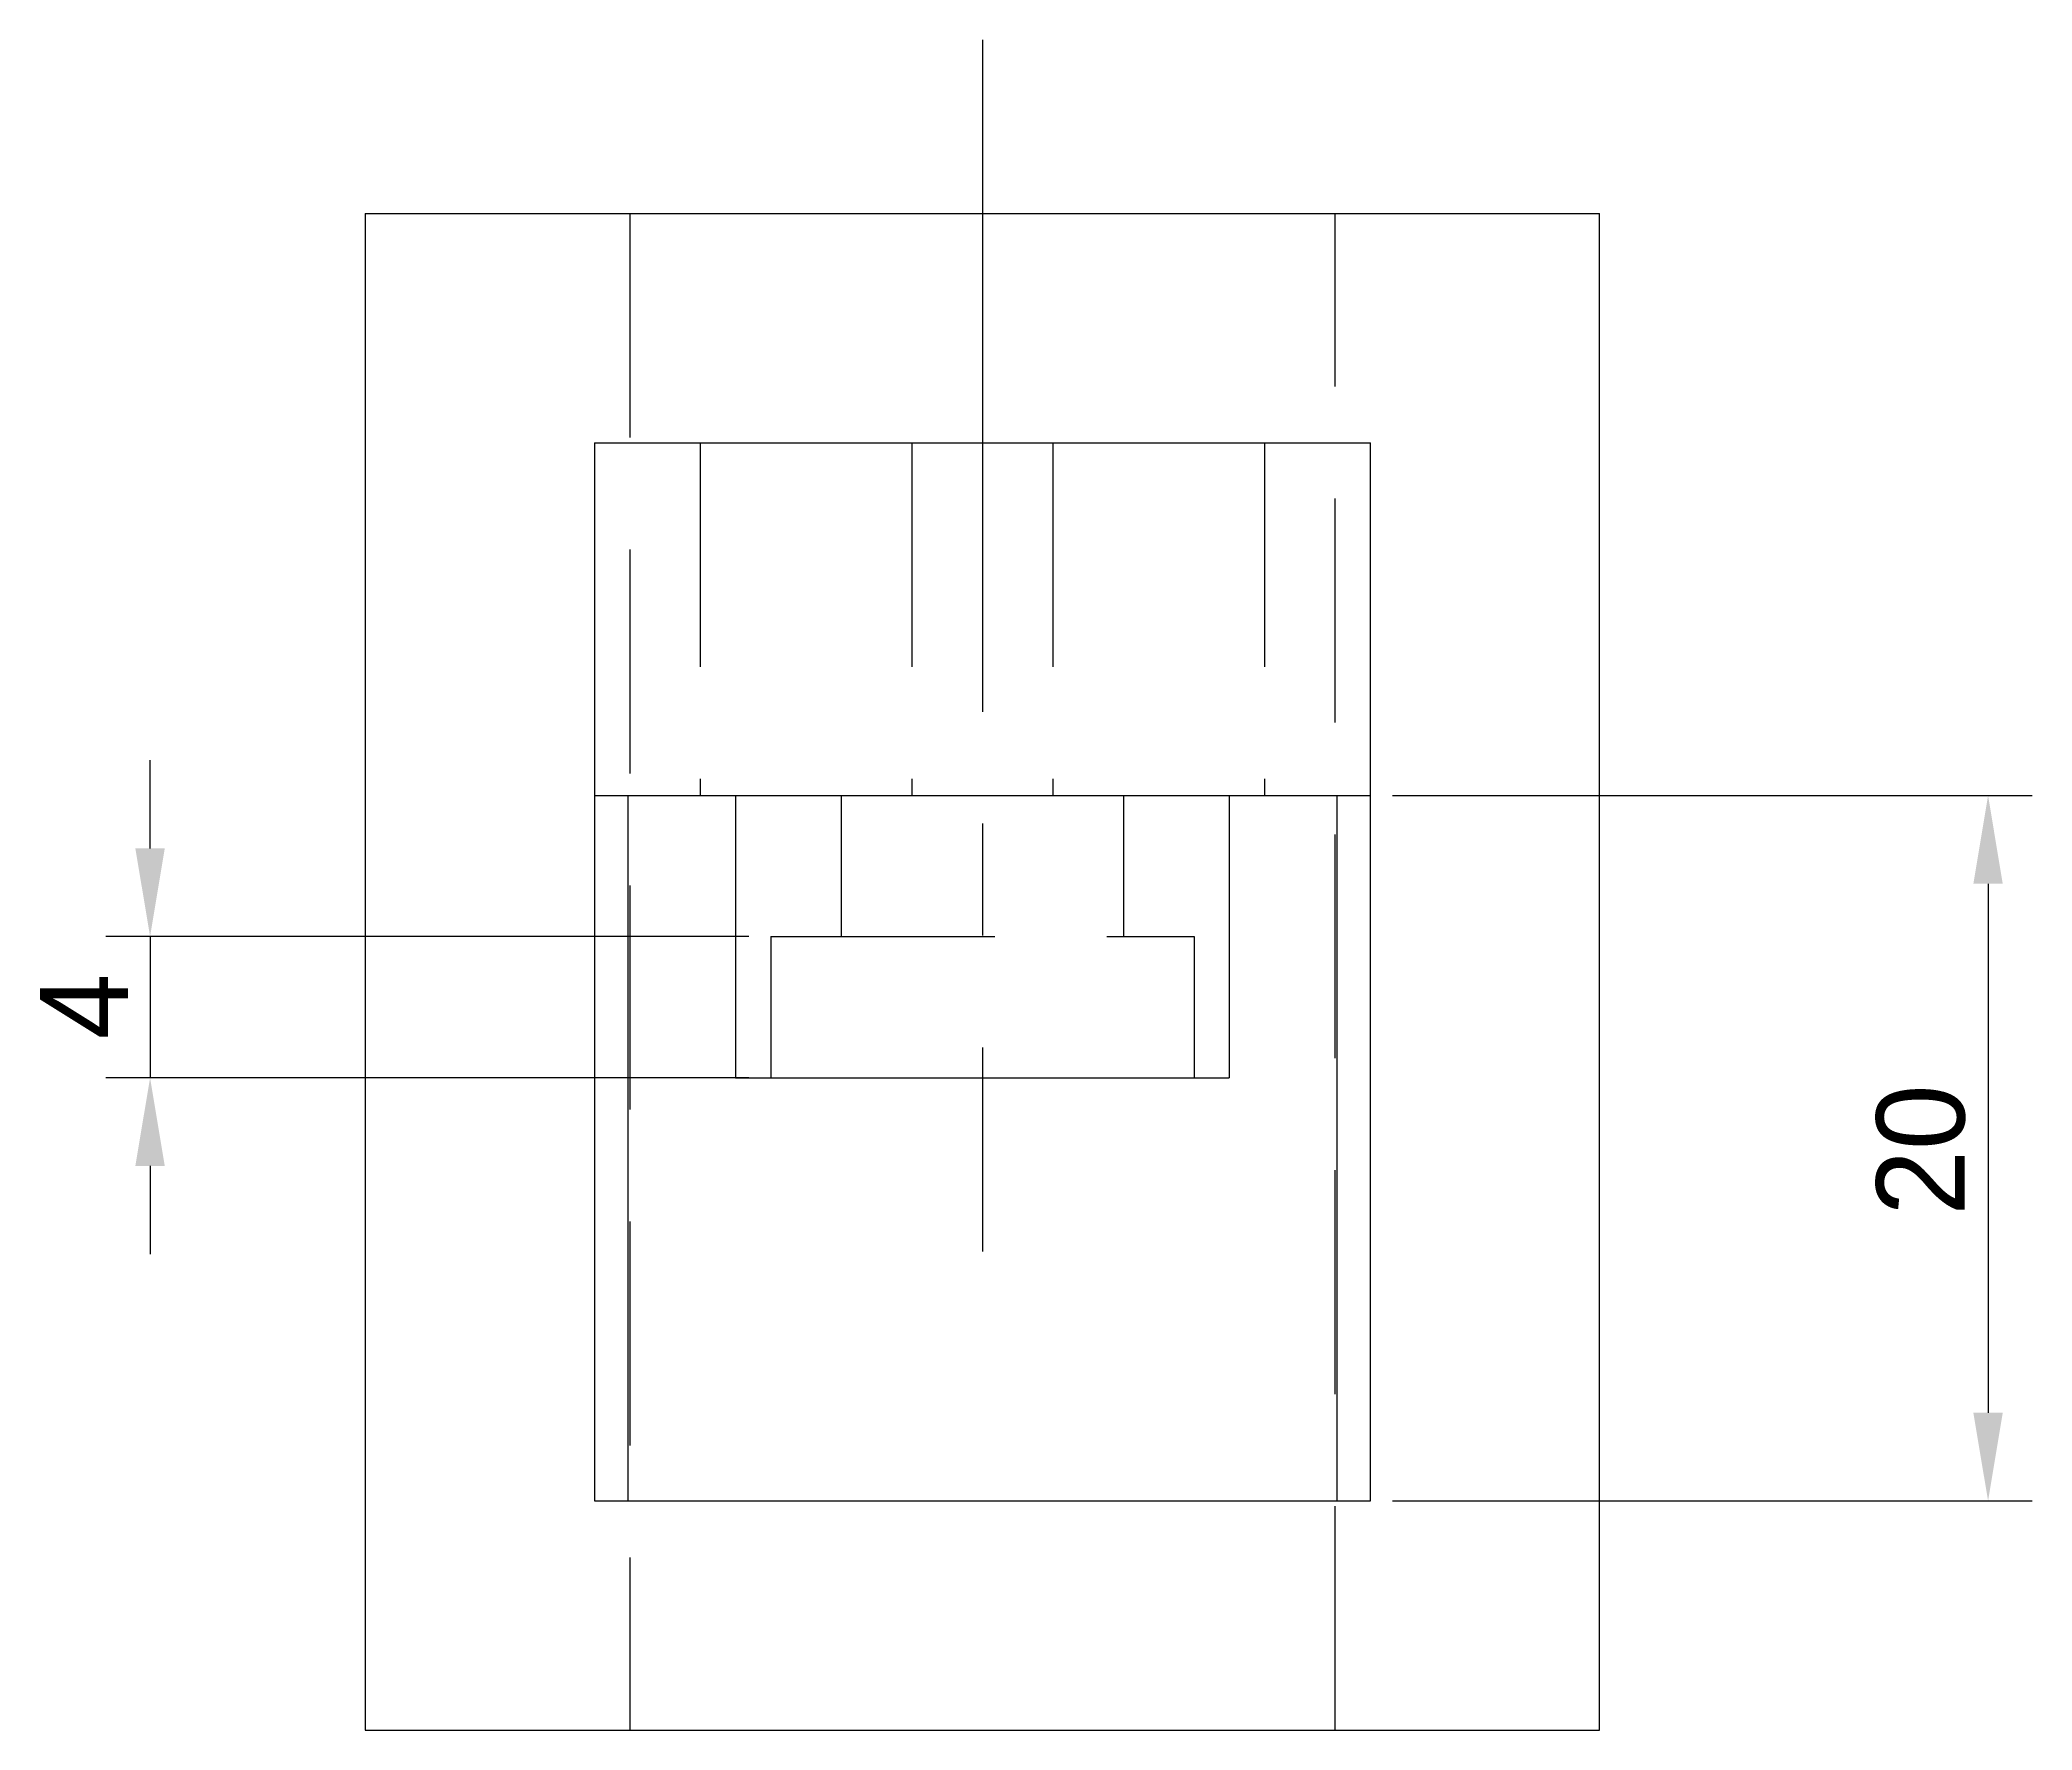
# Model space of a CAD drawing. Extents: x -33 to 128, y 0 to 172.
# Drawn here: x -9.2 to 47.3, y 0 to 47.9 of the extents above; entities that cross this region are included whole.
import ezdxf

# ---------------------------------------------------------------- set-up
doc = ezdxf.new("R2010")
doc.units = 0
doc.linetypes.add('CENTER2', pattern=[28.575, 19.05, -3.175, 3.175, -3.175])
doc.linetypes.add('DASHED2', pattern=[9.525, 6.35, -3.175])
doc.layers.get('DEFPOINTS').update_dxf_attribs({"linetype": 'CONTINUOUS'})
for name, color, linetype in [('A', 10, 'CONTINUOUS'), ('B', 30, 'DASHED2'), ('DIM', 152, 'CONTINUOUS'), ('E', 82, 'CENTER2')]:
    doc.layers.add(name, color=color, linetype=linetype)
doc.dimstyles.get("Standard").update_dxf_attribs({"dimtxt": 0.18, "dimasz": 0.18, "dimexe": 0.18, "dimexo": 0.0625, "dimgap": 0.09, "dimtad": 0, "dimtih": 1, "dimtoh": 1, "dimzin": 0, "dimcen": 0.09, "dimazin": 3, "dimtfac": 1, "dimtofl": 0, "dimtmove": 0, "dimatfit": 3})

# ---------------------------------------------------------------- blocks, each defined once
blk = doc.blocks.new('*U62')
at = {"layer": 'DIM', "color": 0}
blk.add_text('4', height=2.5, rotation=90, dxfattribs=at).set_placement((-6.722, 19.591))
blk = doc.blocks.new('*D29')
at = {"layer": 'DEFPOINTS', "color": 0}
for p in [(11.5, 22.5), (-6.097, 18.5), (11.5, 18.5)]:
    blk.add_point(p, dxfattribs=at)
at = {"layer": 'DIM', "color": 0}
for p, q in [((-6.097, 25), (-6.097, 27.5)), ((10.875, 22.5), (-7.347, 22.5)), ((-6.097, 22.5), (-6.097, 18.5)), ((10.875, 18.5), (-7.347, 18.5)), ((-6.097, 16), (-6.097, 13.5))]:
    blk.add_line(p, q, dxfattribs=at)
for points in [[(-6.514, 25), (-5.681, 25), (-6.097, 22.5)], [(-6.514, 16), (-5.681, 16), (-6.097, 18.5)]]:
    blk.add_solid(points, dxfattribs=at)
at = {"layer": 'A'}
blk.add_blockref('*U62', (0, 0), dxfattribs=at)
blk = doc.blocks.new('*U63')
at = {"layer": 'DIM', "color": 0}
blk.add_text('20', height=2.5, rotation=90, dxfattribs=at).set_placement((45.344, 14.59))
blk = doc.blocks.new('*D31')
at = {"layer": 'DEFPOINTS', "color": 0}
for p in [(28.5, 26.5), (28.5, 6.5), (46.012, 6.5)]:
    blk.add_point(p, dxfattribs=at)
at = {"layer": 'DIM', "color": 0}
for p, q in [((29.125, 26.5), (47.262, 26.5)), ((46.012, 24), (46.012, 9)), ((29.125, 6.5), (47.262, 6.5))]:
    blk.add_line(p, q, dxfattribs=at)
for points in [[(45.595, 24), (46.428, 24), (46.012, 26.5)], [(45.595, 9), (46.428, 9), (46.012, 6.5)]]:
    blk.add_solid(points, dxfattribs=at)
at = {"layer": 'A'}
blk.add_blockref('*U63', (0, 0), dxfattribs=at)

msp = doc.modelspace()

# ---------------------------------------------------------------- linework, layer by layer
at = {"layer": 'A'}
for p, q in [((0, 43), (35, 43)), ((0, 43), (0, 0)), ((35, 0), (35, 43)), ((6.5, 36.5), (28.5, 36.5)), ((6.5, 36.5), (6.5, 6.5)), ((28.5, 6.5), (28.5, 36.5)), ((6.5, 26.5), (28.5, 26.5)), ((7.45, 26.5), (7.45, 6.5)), ((10.5, 26.5), (10.5, 18.5)), ((24.5, 26.5), (24.5, 18.5)), ((27.55, 26.5), (27.55, 6.5)), ((10.5, 18.5), (24.5, 18.5)), ((6.5, 6.5), (28.5, 6.5)), ((0, 0), (35, 0))]:
    msp.add_line(p, q, dxfattribs=at)
at = {"layer": 'B'}
for p, q in [((7.5, 43), (7.5, 0)), ((27.5, 0), (27.5, 43)), ((9.5, 36.5), (9.5, 26.5)), ((15.5, 36.5), (15.5, 26.5)), ((19.5, 36.5), (19.5, 26.5)), ((25.5, 36.5), (25.5, 26.5)), ((13.5, 26.5), (13.5, 22.5)), ((21.5, 26.5), (21.5, 22.5)), ((11.5, 22.5), (11.5, 18.5)), ((11.5, 22.5), (23.5, 22.5)), ((23.5, 22.5), (23.5, 18.5))]:
    msp.add_line(p, q, dxfattribs=at)
at = {"layer": 'E'}
msp.add_line((17.5, 47.928), (17.5, 13.571), dxfattribs=at)

# ---------------------------------------------------------------- dimensions: what is measured, and where the dimension line sits
at = {"layer": 'DIM'}
for base, p1, p2, picture, middle in [((-6.097, 18.5), (11.5, 22.5), (11.5, 18.5), '*D29', (-7.972, 20.5)), ((46.012, 6.5), (28.5, 26.5), (28.5, 6.5), '*D31', (44.11, 16.5))]:
    dim = msp.add_linear_dim(base=base, p1=p1, p2=p2, angle=90, dimstyle='Standard', dxfattribs=at)
    dim.commit()
    dim.dimension.update_dxf_attribs({"geometry": picture, "text_midpoint": middle})

doc.saveas('drawing.dxf')
